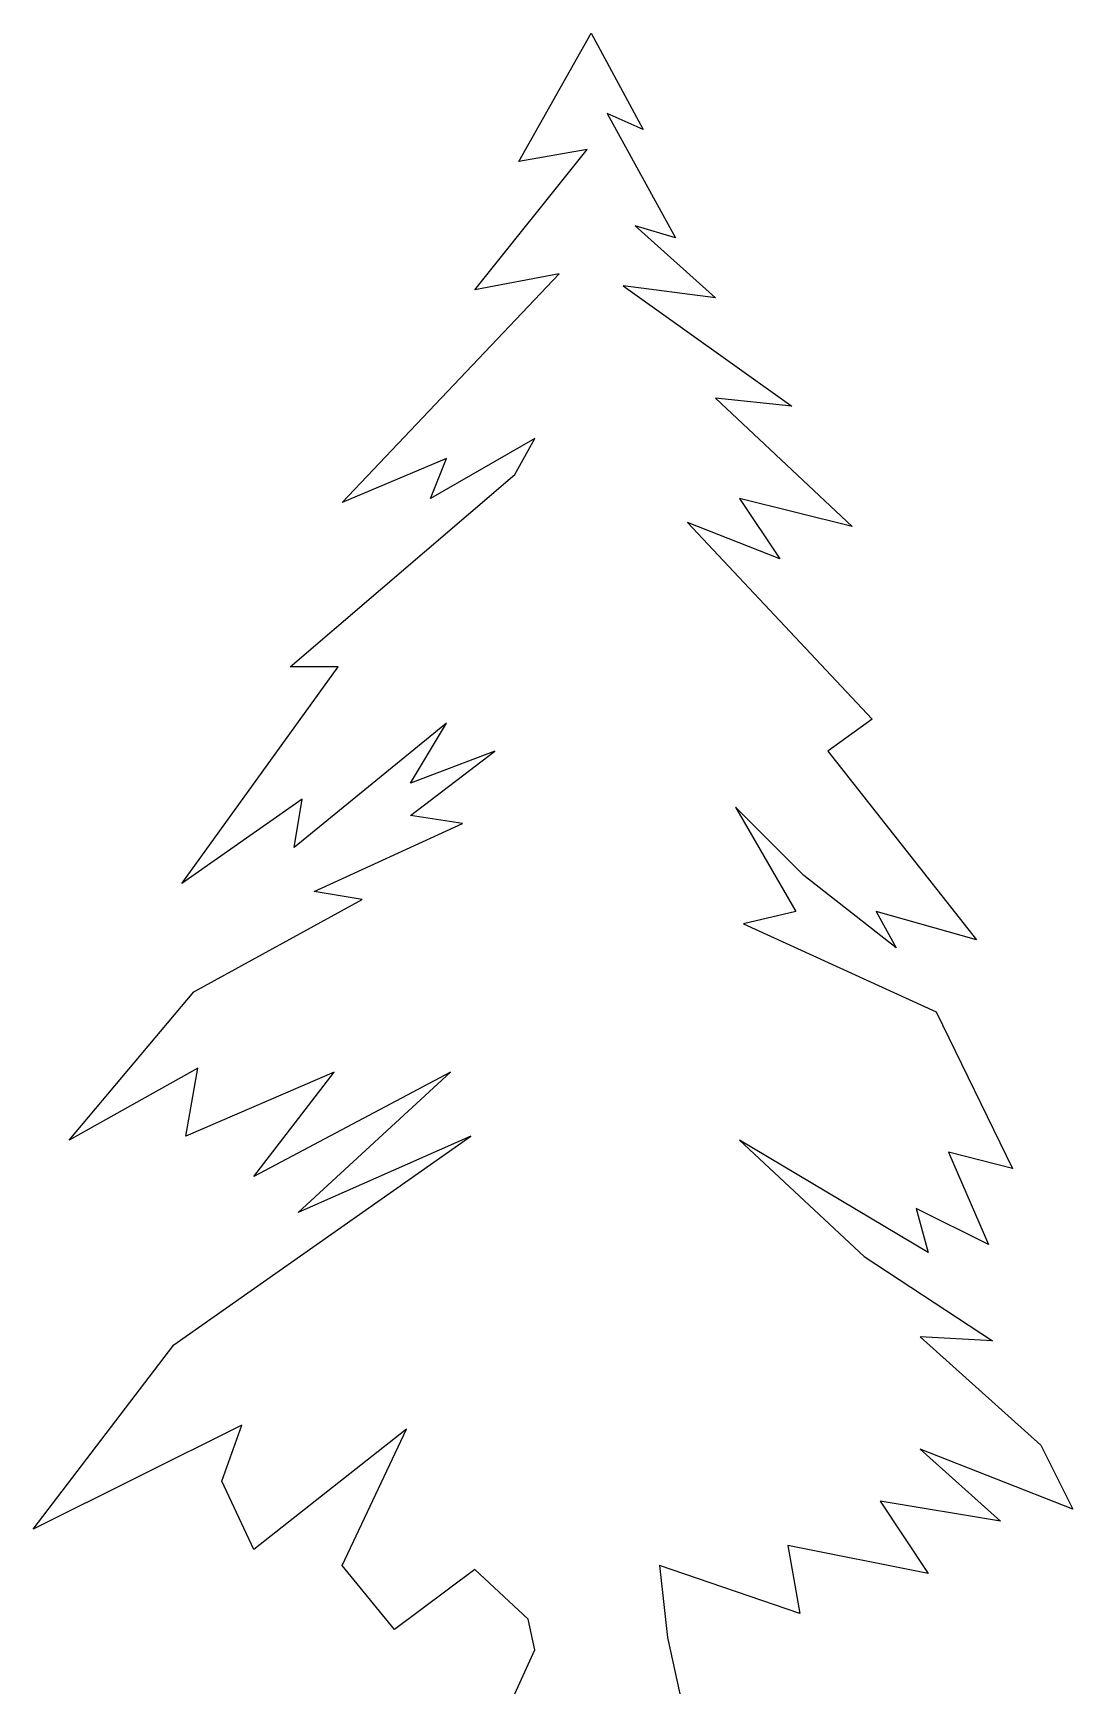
# Model space of a CAD drawing. Header units: millimetres. Extents: x 344.03 to 345.91, y 2522.48 to 2525.49.
import ezdxf

# ---------------------------------------------------------------- set-up
doc = ezdxf.new("R2010")
doc.units = ezdxf.units.MM
doc.header["$LTSCALE"] = 10
doc.layers.add('Vegetais', color=94, linetype='Continuous')

msp = doc.modelspace()

# ---------------------------------------------------------------- linework, layer by layer
at = {"layer": 'Vegetais'}
for p, q in [((344.9057, 2525.2554), (345.0365, 2525.4878)), ((345.0365, 2525.4878), (345.131, 2525.3135)), ((345.131, 2525.3135), (345.0656, 2525.3425)), ((345.0656, 2525.3425), (345.1892, 2525.1173)), ((344.8258, 2525.0229), (345.0293, 2525.2771)), ((345.0293, 2525.2771), (344.9057, 2525.2554)), ((345.1165, 2525.1391), (345.2619, 2525.0084)), ((345.1892, 2525.1173), (345.1165, 2525.1391)), ((344.5859, 2524.6379), (344.9784, 2525.052)), ((344.9784, 2525.052), (344.8258, 2525.0229)), ((345.0947, 2525.0302), (345.4, 2524.8123)), ((345.2619, 2525.0084), (345.0947, 2525.0302)), ((345.2619, 2524.8268), (345.509, 2524.5943)), ((345.4, 2524.8123), (345.2619, 2524.8268)), ((344.9348, 2524.7541), (344.7458, 2524.6452)), ((344.8984, 2524.6888), (344.9348, 2524.7541)), ((344.7749, 2524.7178), (344.5859, 2524.6379)), ((344.7458, 2524.6452), (344.7749, 2524.7178)), ((344.4914, 2524.3401), (344.8984, 2524.6888)), ((345.3055, 2524.6452), (345.3782, 2524.5362)), ((345.509, 2524.5943), (345.3055, 2524.6452)), ((345.211, 2524.6016), (345.5453, 2524.2457)), ((345.3782, 2524.5362), (345.211, 2524.6016)), ((344.2952, 2523.9479), (344.5786, 2524.3401)), ((344.5786, 2524.3401), (344.4914, 2524.3401)), ((344.7749, 2524.2384), (344.4987, 2524.0132)), ((344.7095, 2524.1294), (344.7749, 2524.2384)), ((345.5453, 2524.2457), (345.4654, 2524.1876)), ((344.7095, 2524.0713), (344.8621, 2524.1876)), ((344.8621, 2524.1876), (344.7095, 2524.1294)), ((345.4654, 2524.1876), (345.7343, 2523.8462)), ((344.5132, 2524.1004), (344.2952, 2523.9479)), ((344.4987, 2524.0132), (344.5132, 2524.1004)), ((345.2982, 2524.0859), (345.4072, 2523.897)), ((345.4218, 2523.9624), (345.2982, 2524.0859)), ((344.535, 2523.9333), (344.8039, 2524.0568)), ((344.8039, 2524.0568), (344.7095, 2524.0713)), ((345.5889, 2523.8316), (345.4218, 2523.9624)), ((344.6222, 2523.9188), (344.535, 2523.9333)), ((344.317, 2523.7517), (344.6222, 2523.9188)), ((345.4072, 2523.897), (345.3127, 2523.8752)), ((345.5526, 2523.897), (345.5889, 2523.8316)), ((345.7343, 2523.8462), (345.5526, 2523.897)), ((345.3127, 2523.8752), (345.6616, 2523.7154)), ((344.0916, 2523.483), (344.317, 2523.7517)), ((345.6616, 2523.7154), (345.7997, 2523.4321)), ((344.3242, 2523.6137), (344.0916, 2523.483)), ((344.3024, 2523.4902), (344.3242, 2523.6137)), ((344.5714, 2523.6064), (344.3024, 2523.4902)), ((344.426, 2523.4176), (344.5714, 2523.6064)), ((344.7821, 2523.6064), (344.426, 2523.4176)), ((344.5059, 2523.3522), (344.7821, 2523.6064)), ((344.2806, 2523.1125), (344.8185, 2523.4902)), ((344.8185, 2523.4902), (344.5059, 2523.3522)), ((345.3055, 2523.483), (345.5308, 2523.2723)), ((345.6471, 2523.2796), (345.3055, 2523.483)), ((345.6834, 2523.4612), (345.7561, 2523.2941)), ((345.7997, 2523.4321), (345.6834, 2523.4612)), ((345.6253, 2523.3595), (345.6471, 2523.2796)), ((345.7561, 2523.2941), (345.6253, 2523.3595)), ((345.5308, 2523.2723), (345.7634, 2523.1198)), ((345.7634, 2523.1198), (345.6325, 2523.127)), ((345.6325, 2523.127), (345.8506, 2522.9309)), ((344.0262, 2522.7784), (344.2806, 2523.1125)), ((344.4042, 2522.9672), (344.0262, 2522.7784)), ((344.3678, 2522.8655), (344.4042, 2522.9672)), ((344.7022, 2522.96), (344.426, 2522.742)), ((344.5859, 2522.713), (344.7022, 2522.96)), ((345.9087, 2522.8147), (345.6325, 2522.9236)), ((345.6325, 2522.9236), (345.7779, 2522.7929)), ((345.8506, 2522.9309), (345.9087, 2522.8147)), ((344.426, 2522.742), (344.3678, 2522.8655)), ((345.5599, 2522.8292), (345.6471, 2522.6985)), ((345.7779, 2522.7929), (345.5599, 2522.8292)), ((345.3927, 2522.7493), (345.4145, 2522.6258)), ((345.6471, 2522.6985), (345.3927, 2522.7493)), ((344.6804, 2522.5968), (344.5859, 2522.713)), ((344.8258, 2522.7057), (344.6804, 2522.5968)), ((345.4145, 2522.6258), (345.1601, 2522.713))]:
    msp.add_line(p, q, dxfattribs=at)
at = {"layer": 'Vegetais', "color": 34}
for p, q in [((344.9226, 2522.6154), (344.8258, 2522.7057)), ((345.1601, 2522.713), (345.1746, 2522.5822)), ((344.9348, 2522.5604), (344.9226, 2522.6154)), ((345.1746, 2522.5822), (345.1969, 2522.4805)), ((344.8984, 2522.4805), (344.9348, 2522.5604))]:
    msp.add_line(p, q, dxfattribs=at)

doc.saveas('drawing.dxf')
